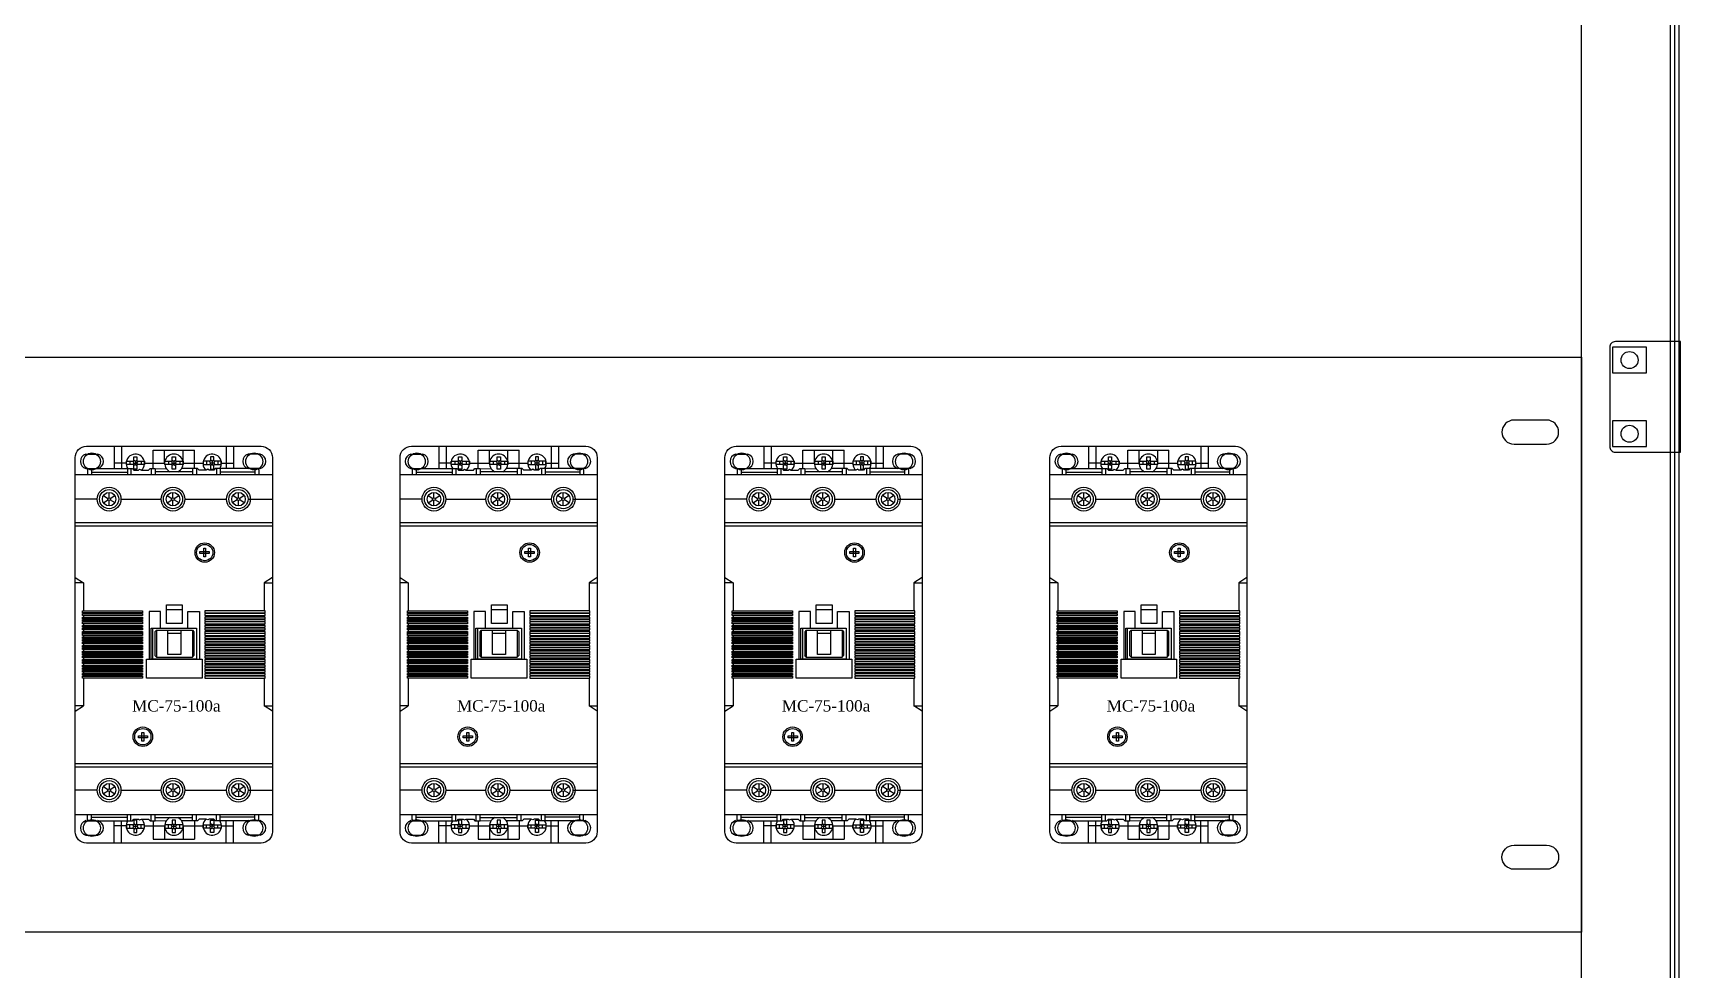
# Model space of a CAD drawing. Header units: millimetres. Extents: x 0 to 6523, y 0 to 4612.
# Drawn here: x 685 to 1274, y 2588 to 2918 of the extents above; entities that cross this region are included whole.
import ezdxf

# ---------------------------------------------------------------- set-up
doc = ezdxf.new("R2010")
doc.units = ezdxf.units.MM
doc.layers.add('CNC', color=7, linetype='Continuous')
doc.styles.add('ss', font='romans.shx', dxfattribs={"height": 2.5, "bigfont": 'gsg1.shx'})

# ---------------------------------------------------------------- blocks, each defined once
blk = doc.blocks.new('MC 75a-100a AC')
at = {"color": 7}
for p, q in [((2324.74, 648.43), (2329, 648.43)), ((2334.69, 651.19), (2334.69, 643.3)), ((2337.26, 651.19), (2337.26, 643.3)), ((2348.5, 649.87), (2358.7, 649.87)), ((2348.5, 643.3), (2348.5, 649.87)), ((2352.54, 645.17), (2352.54, 649.87)), ((2358.7, 649.87), (2363.03, 649.87)), ((2359.05, 645.17), (2359.05, 649.87)), ((2363.03, 643.3), (2363.03, 649.87)), ((2374.26, 651.19), (2374.26, 643.3)), ((2376.83, 651.19), (2376.83, 643.3)), ((2386.29, 648.43), (2382.03, 648.43)), ((2324.74, 643.3), (2329, 643.3)), ((2325.68, 643.3), (2325.3, 642.98)), ((2325.3, 642.98), (2325.3, 641.17)), ((2326.3, 643.3), (2326.68, 642.98)), ((2326.68, 642.98), (2326.68, 641.17)), ((2326.68, 642.08), (2339.39, 642.08)), ((2329, 643.3), (2339.39, 643.3)), ((2338.95, 645.17), (2334.69, 645.17)), ((2339.39, 643.3), (2339.39, 641.17)), ((2339.39, 643.3), (2340.64, 643.3)), ((2340.27, 645.98), (2340.27, 644.72)), ((2340.64, 643.3), (2340.64, 641.17)), ((2340.64, 643.3), (2341.14, 643.3)), ((2341.14, 643.3), (2341.64, 642.73)), ((2341.64, 645.27), (2341.27, 644.72)), ((2341.33, 645.98), (2341.64, 645.27)), ((2341.64, 646.3), (2342.24, 645.98)), ((2341.64, 645.27), (2342.77, 645.27)), ((2342.24, 644.72), (2341.64, 644.36)), ((2341.64, 642.73), (2343.27, 642.73)), ((2342.24, 645.98), (2342.77, 646.3)), ((2342.24, 645.98), (2342.24, 644.72)), ((2342.24, 644.72), (2342.77, 644.42)), ((2342.77, 645.27), (2343.15, 645.98)), ((2342.77, 645.27), (2343.21, 644.72)), ((2343.27, 642.73), (2343.71, 643.05)), ((2343.71, 643.05), (2344.35, 642.72)), ((2344.27, 645.98), (2344.27, 644.72)), ((2344.35, 642.72), (2346.84, 642.73)), ((2345.46, 645.17), (2352.54, 645.17)), ((2346.84, 642.73), (2347.4, 643.3)), ((2347.4, 643.3), (2347.78, 643.3)), ((2347.78, 643.3), (2347.78, 641.17)), ((2347.78, 643.3), (2349.22, 643.3)), ((2349.22, 643.3), (2349.22, 641.17)), ((2349.22, 643.3), (2353.17, 643.24)), ((2349.22, 642.23), (2362.31, 642.23)), ((2353.85, 645.98), (2353.85, 644.72)), ((2355.23, 645.27), (2354.86, 644.72)), ((2354.92, 645.98), (2355.23, 645.27)), ((2355.23, 646.3), (2355.83, 645.98)), ((2355.23, 645.27), (2356.36, 645.27)), ((2355.83, 644.72), (2355.23, 644.36)), ((2355.83, 645.98), (2356.36, 646.3)), ((2355.83, 645.98), (2355.83, 644.72)), ((2355.83, 644.72), (2356.36, 644.42)), ((2356.36, 645.27), (2356.73, 645.98)), ((2356.36, 645.27), (2356.8, 644.72)), ((2357.86, 645.98), (2357.86, 644.72)), ((2362.31, 643.3), (2358.46, 643.31)), ((2359.05, 645.17), (2366.06, 645.17)), ((2363.75, 643.3), (2362.31, 643.3)), ((2362.31, 643.3), (2362.31, 641.17)), ((2364.12, 643.3), (2363.75, 643.3)), ((2363.75, 643.3), (2363.75, 641.17)), ((2363.75, 643.3), (2363.75, 641.17)), ((2364.69, 642.73), (2364.12, 643.3)), ((2367.18, 642.72), (2364.69, 642.73)), ((2367.82, 643.05), (2367.18, 642.72)), ((2367.25, 645.98), (2367.25, 644.72)), ((2368.25, 642.73), (2367.82, 643.05)), ((2369.88, 642.73), (2368.25, 642.73)), ((2368.75, 645.27), (2368.32, 644.72)), ((2368.75, 645.27), (2368.38, 645.98)), ((2369.28, 645.98), (2368.75, 646.3)), ((2369.88, 645.27), (2368.75, 645.27)), ((2369.28, 644.72), (2368.75, 644.42)), ((2369.88, 646.3), (2369.28, 645.98)), ((2369.28, 645.98), (2369.28, 644.72)), ((2369.28, 644.72), (2369.88, 644.36)), ((2370.19, 645.98), (2369.88, 645.27)), ((2369.88, 645.27), (2370.26, 644.72)), ((2370.38, 643.3), (2369.88, 642.73)), ((2370.88, 643.3), (2370.38, 643.3)), ((2372.14, 643.3), (2370.88, 643.3)), ((2370.88, 643.3), (2370.88, 641.17)), ((2371.26, 645.98), (2371.26, 644.72)), ((2372.14, 643.3), (2372.14, 641.17)), ((2382.03, 643.3), (2372.14, 643.3)), ((2384.35, 642.08), (2372.14, 642.08)), ((2372.57, 645.17), (2376.83, 645.17)), ((2386.29, 643.3), (2382.03, 643.3)), ((2384.72, 643.3), (2384.35, 642.98)), ((2384.35, 642.98), (2384.35, 641.17)), ((2385.35, 643.3), (2385.72, 642.98)), ((2385.72, 642.98), (2385.72, 641.17)), ((2320.98, 641.17), (2390.54, 641.17)), ((2328.75, 632.53), (2320.98, 632.53)), ((2330.91, 633.76), (2332.51, 632.79)), ((2330.92, 631.27), (2332.52, 632.26)), ((2332.94, 633.03), (2332.94, 634.91)), ((2332.94, 630.15), (2332.94, 632.03)), ((2333.37, 632.79), (2334.96, 633.79)), ((2333.37, 632.27), (2334.98, 631.29)), ((2337.14, 632.53), (2351.29, 632.53)), ((2353.45, 633.76), (2355.05, 632.79)), ((2353.46, 631.27), (2355.06, 632.26)), ((2355.48, 633.03), (2355.48, 634.91)), ((2355.48, 630.15), (2355.48, 632.03)), ((2355.91, 632.79), (2357.5, 633.79)), ((2355.91, 632.27), (2357.52, 631.29)), ((2359.68, 632.53), (2374.39, 632.53)), ((2378.16, 632.27), (2376.55, 631.29)), ((2378.16, 632.79), (2376.57, 633.79)), ((2378.58, 633.03), (2378.58, 634.91)), ((2378.58, 630.15), (2378.58, 632.03)), ((2380.62, 633.76), (2379.01, 632.79)), ((2380.6, 631.27), (2379.01, 632.26)), ((2382.28, 632.53), (2390.54, 632.53)), ((2320.98, 624.32), (2390.54, 624.32)), ((2320.98, 623.07), (2390.54, 623.07)), ((2320.98, 604.92), (2323.86, 603.04)), ((2323.86, 603.04), (2320.98, 603.04)), ((2323.86, 603.04), (2323.86, 593.08)), ((2390.54, 604.92), (2387.66, 603.04)), ((2387.66, 603.04), (2387.66, 593.08)), ((2387.66, 603.04), (2390.54, 603.04)), ((2323.86, 592.46), (2323.86, 592.14)), ((2323.86, 591.52), (2323.86, 590.89)), ((2323.86, 590.26), (2323.86, 590.08)), ((2323.86, 589.45), (2323.86, 589.2)), ((2351.13, 592.89), (2347.06, 592.89)), ((2347.06, 592.89), (2347.06, 576.05)), ((2351.13, 586.95), (2351.13, 592.89)), ((2353.2, 593.58), (2358.77, 593.58)), ((2360.71, 586.95), (2360.71, 592.89)), ((2360.71, 592.89), (2364.78, 592.89)), ((2364.78, 592.89), (2364.78, 576.05)), ((2387.66, 592.46), (2387.66, 592.14)), ((2387.66, 591.52), (2387.66, 590.89)), ((2387.66, 590.26), (2387.66, 590.08)), ((2387.66, 589.45), (2387.66, 589.2)), ((2323.86, 588.57), (2323.86, 587.95)), ((2323.86, 587.32), (2323.86, 587.01)), ((2323.86, 586.38), (2323.86, 585.88)), ((2323.86, 585.25), (2323.86, 585.07)), ((2323.86, 584.44), (2323.86, 583.94)), ((2323.86, 583.31), (2323.86, 583)), ((2348.31, 586.95), (2348.31, 576.05)), ((2349.63, 586.26), (2349.13, 585.69)), ((2349.13, 585.69), (2349.13, 577.3)), ((2349.63, 586.26), (2362.34, 586.26)), ((2349.63, 586.26), (2349.63, 576.74)), ((2353.63, 585.25), (2358.2, 585.25)), ((2362.34, 586.26), (2362.34, 576.74)), ((2362.34, 586.26), (2362.84, 585.69)), ((2362.84, 585.69), (2362.84, 577.3)), ((2387.66, 588.57), (2387.66, 587.95)), ((2387.66, 587.32), (2387.66, 587.01)), ((2387.66, 586.38), (2387.66, 585.88)), ((2387.66, 585.25), (2387.66, 585.07)), ((2387.66, 584.44), (2387.66, 583.94)), ((2387.66, 583.31), (2387.66, 583)), ((2323.86, 582.37), (2323.86, 582.12)), ((2323.86, 581.5), (2323.86, 580.93)), ((2323.86, 580.31), (2323.86, 580.06)), ((2323.86, 579.43), (2323.86, 578.93)), ((2323.86, 578.31), (2323.86, 578.05)), ((2323.86, 577.43), (2323.86, 577.12)), ((2349.63, 576.74), (2349.13, 577.3)), ((2362.34, 576.74), (2362.84, 577.3)), ((2387.66, 582.37), (2387.66, 582.12)), ((2387.66, 581.5), (2387.66, 580.93)), ((2387.66, 580.31), (2387.66, 580.06)), ((2387.66, 579.43), (2387.66, 578.93)), ((2387.66, 578.31), (2387.66, 578.05)), ((2387.66, 577.43), (2387.66, 577.12)), ((2323.86, 576.49), (2323.86, 575.99)), ((2323.86, 575.36), (2323.86, 575.11)), ((2323.86, 574.49), (2323.86, 573.98)), ((2323.86, 573.36), (2323.86, 573.05)), ((2323.86, 572.42), (2323.86, 572.04)), ((2323.86, 571.42), (2323.86, 571.04)), ((2349.63, 576.74), (2362.34, 576.74)), ((2387.66, 576.49), (2387.66, 575.99)), ((2387.66, 575.36), (2387.66, 575.11)), ((2387.66, 574.49), (2387.66, 573.98)), ((2387.66, 573.36), (2387.66, 573.05)), ((2387.66, 572.42), (2387.66, 572.04)), ((2387.66, 571.42), (2387.66, 571.04)), ((2323.86, 570.42), (2323.86, 570.04)), ((2323.86, 569.41), (2323.86, 559.58)), ((2387.66, 570.42), (2387.66, 570.04)), ((2387.66, 569.41), (2387.66, 559.58)), ((2320.98, 557.71), (2323.86, 559.58)), ((2323.86, 559.58), (2320.98, 559.58)), ((2390.54, 557.71), (2387.66, 559.58)), ((2387.66, 559.58), (2390.54, 559.58)), ((2320.98, 539.3), (2390.54, 539.3)), ((2320.98, 538.05), (2390.54, 538.05)), ((2330.92, 531.1), (2332.52, 530.11)), ((2332.94, 532.22), (2332.94, 530.34)), ((2333.37, 530.1), (2334.98, 531.08)), ((2353.46, 531.1), (2355.06, 530.11)), ((2355.48, 532.22), (2355.48, 530.34)), ((2355.91, 530.1), (2357.52, 531.08)), ((2378.16, 530.1), (2376.55, 531.08)), ((2378.58, 532.22), (2378.58, 530.34)), ((2380.6, 531.1), (2379.01, 530.11)), ((2328.75, 529.84), (2320.98, 529.84)), ((2330.91, 528.61), (2332.51, 529.58)), ((2332.94, 529.34), (2332.94, 527.46)), ((2333.37, 529.58), (2334.96, 528.58)), ((2337.14, 529.84), (2351.29, 529.84)), ((2353.45, 528.61), (2355.05, 529.58)), ((2355.48, 529.34), (2355.48, 527.46)), ((2355.91, 529.58), (2357.5, 528.58)), ((2359.68, 529.84), (2374.39, 529.84)), ((2378.16, 529.58), (2376.57, 528.58)), ((2378.58, 529.34), (2378.58, 527.46)), ((2380.62, 528.61), (2379.01, 529.58)), ((2382.28, 529.84), (2390.54, 529.84)), ((2320.98, 521.2), (2390.54, 521.2)), ((2324.74, 519.07), (2329, 519.07)), ((2325.3, 519.39), (2325.3, 521.2)), ((2325.68, 519.07), (2325.3, 519.39)), ((2326.3, 519.07), (2326.68, 519.39)), ((2326.68, 519.39), (2326.68, 521.2)), ((2326.68, 520.3), (2339.39, 520.3)), ((2329, 519.07), (2339.39, 519.07)), ((2334.69, 511.19), (2334.69, 519.07)), ((2337.26, 511.19), (2337.26, 519.07)), ((2339.39, 519.07), (2339.39, 521.2)), ((2339.39, 519.07), (2340.64, 519.07)), ((2340.64, 519.07), (2340.64, 521.2)), ((2340.64, 519.07), (2341.14, 519.07)), ((2341.14, 519.07), (2341.64, 519.64)), ((2341.64, 519.64), (2343.27, 519.64)), ((2343.27, 519.64), (2343.71, 519.32)), ((2343.71, 519.32), (2344.35, 519.65)), ((2344.35, 519.65), (2346.84, 519.64)), ((2346.84, 519.64), (2347.4, 519.07)), ((2347.4, 519.07), (2347.78, 519.07)), ((2347.78, 519.07), (2347.78, 521.2)), ((2347.78, 519.07), (2349.22, 519.07)), ((2348.5, 519.07), (2348.5, 512.5)), ((2349.22, 519.07), (2349.22, 521.2)), ((2349.22, 520.14), (2362.31, 520.14)), ((2349.22, 519.07), (2353.17, 519.13)), ((2362.31, 519.07), (2358.46, 519.06)), ((2362.31, 519.07), (2362.31, 521.2)), ((2363.75, 519.07), (2362.31, 519.07)), ((2363.03, 519.07), (2363.03, 512.5)), ((2363.75, 519.07), (2363.75, 521.2)), ((2363.75, 519.07), (2363.75, 521.2)), ((2364.12, 519.07), (2363.75, 519.07)), ((2364.69, 519.64), (2364.12, 519.07)), ((2367.18, 519.65), (2364.69, 519.64)), ((2367.82, 519.32), (2367.18, 519.65)), ((2368.25, 519.64), (2367.82, 519.32)), ((2369.88, 519.64), (2368.25, 519.64)), ((2370.38, 519.07), (2369.88, 519.64)), ((2370.88, 519.07), (2370.38, 519.07)), ((2370.88, 519.07), (2370.88, 521.2)), ((2372.14, 519.07), (2370.88, 519.07)), ((2372.14, 519.07), (2372.14, 521.2)), ((2384.35, 520.3), (2372.14, 520.3)), ((2382.03, 519.07), (2372.14, 519.07)), ((2374.26, 511.19), (2374.26, 519.07)), ((2376.83, 511.19), (2376.83, 519.07)), ((2386.29, 519.07), (2382.03, 519.07)), ((2384.35, 519.39), (2384.35, 521.2)), ((2384.72, 519.07), (2384.35, 519.39)), ((2385.35, 519.07), (2385.72, 519.39)), ((2385.72, 519.39), (2385.72, 521.2)), ((2324.74, 513.94), (2329, 513.94)), ((2338.95, 517.2), (2334.69, 517.2)), ((2340.27, 516.39), (2340.27, 517.65)), ((2341.64, 517.1), (2341.27, 517.65)), ((2341.33, 516.39), (2341.64, 517.1)), ((2342.24, 517.65), (2341.64, 518.01)), ((2341.64, 517.1), (2342.77, 517.1)), ((2341.64, 516.07), (2342.24, 516.39)), ((2342.24, 517.65), (2342.77, 517.95)), ((2342.24, 516.39), (2342.24, 517.65)), ((2342.24, 516.39), (2342.77, 516.07)), ((2342.77, 517.1), (2343.21, 517.65)), ((2342.77, 517.1), (2343.15, 516.39)), ((2344.27, 516.39), (2344.27, 517.65)), ((2345.46, 517.2), (2352.54, 517.2)), ((2348.5, 512.5), (2358.7, 512.5)), ((2352.54, 517.2), (2352.54, 512.5)), ((2353.85, 516.39), (2353.85, 517.65)), ((2355.23, 517.1), (2354.86, 517.65)), ((2354.92, 516.39), (2355.23, 517.1)), ((2355.83, 517.65), (2355.23, 518.01)), ((2355.23, 517.1), (2356.36, 517.1)), ((2355.23, 516.07), (2355.83, 516.39)), ((2355.83, 517.65), (2356.36, 517.95)), ((2355.83, 516.39), (2355.83, 517.65)), ((2355.83, 516.39), (2356.36, 516.07)), ((2356.36, 517.1), (2356.8, 517.65)), ((2356.36, 517.1), (2356.73, 516.39)), ((2357.86, 516.39), (2357.86, 517.65)), ((2358.7, 512.5), (2363.03, 512.5)), ((2359.05, 517.2), (2359.05, 512.5)), ((2359.05, 517.2), (2366.06, 517.2)), ((2367.25, 516.39), (2367.25, 517.65)), ((2368.75, 517.1), (2368.32, 517.65)), ((2368.75, 517.1), (2368.38, 516.39)), ((2369.28, 517.65), (2368.75, 517.95)), ((2369.88, 517.1), (2368.75, 517.1)), ((2369.28, 516.39), (2368.75, 516.07)), ((2369.28, 517.65), (2369.88, 518.01)), ((2369.28, 516.39), (2369.28, 517.65)), ((2369.88, 516.07), (2369.28, 516.39)), ((2369.88, 517.1), (2370.26, 517.65)), ((2370.19, 516.39), (2369.88, 517.1)), ((2371.26, 516.39), (2371.26, 517.65)), ((2372.57, 517.2), (2376.83, 517.2)), ((2386.29, 513.94), (2382.03, 513.94))]:
    blk.add_line(p, q, dxfattribs=at)
blk.add_lwpolyline([(2324.98, 651.19), (2386.54, 651.19, -0.414214), (2390.54, 647.19), (2390.54, 515.19, -0.414214), (2386.54, 511.19), (2324.98, 511.19, -0.414214), (2320.98, 515.19), (2320.98, 647.19, -0.414214)], format="xyb", close=True, dxfattribs=at)
for points in [[(2341.64, 644.72), (2339.05, 644.72), (2339.05, 645.98), (2341.64, 645.98)], [(2341.64, 645.98), (2341.64, 647.43), (2342.77, 647.43), (2342.77, 645.98)], [(2342.77, 644.72), (2342.77, 643.11), (2341.64, 643.11), (2341.64, 644.72)], [(2342.77, 645.98), (2345.43, 645.98), (2345.43, 644.72), (2342.77, 644.72)], [(2355.23, 644.72), (2352.64, 644.72), (2352.64, 645.98), (2355.23, 645.98)], [(2355.23, 645.98), (2355.23, 647.43), (2356.36, 647.43), (2356.36, 645.98)], [(2356.36, 644.72), (2356.36, 643.11), (2355.23, 643.11), (2355.23, 644.72)], [(2356.36, 645.98), (2359.02, 645.98), (2359.02, 644.72), (2356.36, 644.72)], [(2368.75, 645.98), (2366.09, 645.98), (2366.09, 644.72), (2368.75, 644.72)], [(2369.88, 645.98), (2369.88, 647.43), (2368.75, 647.43), (2368.75, 645.98)], [(2368.75, 644.72), (2368.75, 643.11), (2369.88, 643.11), (2369.88, 644.72)], [(2369.88, 644.72), (2372.47, 644.72), (2372.47, 645.98), (2369.88, 645.98)], [(2342.77, 517.65), (2342.77, 519.26), (2341.64, 519.26), (2341.64, 517.65)], [(2356.36, 517.65), (2356.36, 519.26), (2355.23, 519.26), (2355.23, 517.65)], [(2368.75, 517.65), (2368.75, 519.26), (2369.88, 519.26), (2369.88, 517.65)], [(2341.64, 517.65), (2339.05, 517.65), (2339.05, 516.39), (2341.64, 516.39)], [(2341.64, 516.39), (2341.64, 514.94), (2342.77, 514.94), (2342.77, 516.39)], [(2342.77, 516.39), (2345.43, 516.39), (2345.43, 517.65), (2342.77, 517.65)], [(2355.23, 517.65), (2352.64, 517.65), (2352.64, 516.39), (2355.23, 516.39)], [(2355.23, 516.39), (2355.23, 514.94), (2356.36, 514.94), (2356.36, 516.39)], [(2356.36, 516.39), (2359.02, 516.39), (2359.02, 517.65), (2356.36, 517.65)], [(2368.75, 516.39), (2366.09, 516.39), (2366.09, 517.65), (2368.75, 517.65)], [(2369.88, 516.39), (2369.88, 514.94), (2368.75, 514.94), (2368.75, 516.39)], [(2369.88, 517.65), (2372.47, 517.65), (2372.47, 516.39), (2369.88, 516.39)]]:
    blk.add_lwpolyline(points, dxfattribs=at)
for points in [[(2365, 614.06), (2368.25, 614.06), (2368.25, 613.37), (2365, 613.37)], [(2366.31, 615.25), (2367, 615.25), (2367, 612.18), (2366.31, 612.18)], [(2353.2, 595.27), (2358.77, 595.27), (2358.77, 588.7), (2353.2, 588.7)], [(2323.55, 593.08), (2344.77, 593.08), (2344.77, 592.46), (2323.55, 592.46)], [(2323.55, 592.14), (2344.77, 592.14), (2344.77, 591.52), (2323.55, 591.52)], [(2323.55, 590.89), (2344.77, 590.89), (2344.77, 590.26), (2323.55, 590.26)], [(2323.55, 590.08), (2344.77, 590.08), (2344.77, 589.45), (2323.55, 589.45)], [(2323.55, 589.2), (2344.77, 589.2), (2344.77, 588.57), (2323.55, 588.57)], [(2387.98, 593.08), (2366.75, 593.08), (2366.75, 592.46), (2387.98, 592.46)], [(2387.98, 592.14), (2366.75, 592.14), (2366.75, 591.52), (2387.98, 591.52)], [(2387.98, 590.89), (2366.75, 590.89), (2366.75, 590.26), (2387.98, 590.26)], [(2387.98, 590.08), (2366.75, 590.08), (2366.75, 589.45), (2387.98, 589.45)], [(2387.98, 589.2), (2366.75, 589.2), (2366.75, 588.57), (2387.98, 588.57)], [(2323.55, 587.95), (2344.77, 587.95), (2344.77, 587.32), (2323.55, 587.32)], [(2323.55, 587.01), (2344.77, 587.01), (2344.77, 586.38), (2323.55, 586.38)], [(2323.55, 585.88), (2344.77, 585.88), (2344.77, 585.25), (2323.55, 585.25)], [(2323.55, 585.07), (2344.77, 585.07), (2344.77, 584.44), (2323.55, 584.44)], [(2323.55, 583.94), (2344.77, 583.94), (2344.77, 583.31), (2323.55, 583.31)], [(2347.75, 586.95), (2363.78, 586.95), (2363.78, 576.05), (2347.75, 576.05)], [(2353.63, 586.26), (2358.2, 586.26), (2358.2, 577.74), (2353.63, 577.74)], [(2387.98, 587.95), (2366.75, 587.95), (2366.75, 587.32), (2387.98, 587.32)], [(2387.98, 587.01), (2366.75, 587.01), (2366.75, 586.38), (2387.98, 586.38)], [(2387.98, 585.88), (2366.75, 585.88), (2366.75, 585.25), (2387.98, 585.25)], [(2387.98, 585.07), (2366.75, 585.07), (2366.75, 584.44), (2387.98, 584.44)], [(2387.98, 583.94), (2366.75, 583.94), (2366.75, 583.31), (2387.98, 583.31)], [(2323.55, 583), (2344.77, 583), (2344.77, 582.37), (2323.55, 582.37)], [(2323.55, 582.12), (2344.77, 582.12), (2344.77, 581.5), (2323.55, 581.5)], [(2323.55, 580.93), (2344.77, 580.93), (2344.77, 580.31), (2323.55, 580.31)], [(2323.55, 580.06), (2344.77, 580.06), (2344.77, 579.43), (2323.55, 579.43)], [(2323.55, 578.93), (2344.77, 578.93), (2344.77, 578.31), (2323.55, 578.31)], [(2323.55, 578.05), (2344.77, 578.05), (2344.77, 577.43), (2323.55, 577.43)], [(2387.98, 583), (2366.75, 583), (2366.75, 582.37), (2387.98, 582.37)], [(2387.98, 582.12), (2366.75, 582.12), (2366.75, 581.5), (2387.98, 581.5)], [(2387.98, 580.93), (2366.75, 580.93), (2366.75, 580.31), (2387.98, 580.31)], [(2387.98, 580.06), (2366.75, 580.06), (2366.75, 579.43), (2387.98, 579.43)], [(2387.98, 578.93), (2366.75, 578.93), (2366.75, 578.31), (2387.98, 578.31)], [(2387.98, 578.05), (2366.75, 578.05), (2366.75, 577.43), (2387.98, 577.43)], [(2323.55, 577.12), (2344.77, 577.12), (2344.77, 576.49), (2323.55, 576.49)], [(2323.55, 575.99), (2344.77, 575.99), (2344.77, 575.36), (2323.55, 575.36)], [(2323.55, 575.11), (2344.77, 575.11), (2344.77, 574.49), (2323.55, 574.49)], [(2323.55, 573.98), (2344.77, 573.98), (2344.77, 573.36), (2323.55, 573.36)], [(2323.55, 573.05), (2344.77, 573.05), (2344.77, 572.42), (2323.55, 572.42)], [(2323.55, 572.04), (2344.77, 572.04), (2344.77, 571.42), (2323.55, 571.42)], [(2346.12, 576.05), (2365.72, 576.05), (2365.72, 569.35), (2346.12, 569.35)], [(2387.98, 577.12), (2366.75, 577.12), (2366.75, 576.49), (2387.98, 576.49)], [(2387.98, 575.99), (2366.75, 575.99), (2366.75, 575.36), (2387.98, 575.36)], [(2387.98, 575.11), (2366.75, 575.11), (2366.75, 574.49), (2387.98, 574.49)], [(2387.98, 573.98), (2366.75, 573.98), (2366.75, 573.36), (2387.98, 573.36)], [(2387.98, 573.05), (2366.75, 573.05), (2366.75, 572.42), (2387.98, 572.42)], [(2387.98, 572.04), (2366.75, 572.04), (2366.75, 571.42), (2387.98, 571.42)], [(2323.55, 571.04), (2344.77, 571.04), (2344.77, 570.42), (2323.55, 570.42)], [(2323.55, 570.04), (2344.77, 570.04), (2344.77, 569.41), (2323.55, 569.41)], [(2387.98, 571.04), (2366.75, 571.04), (2366.75, 570.42), (2387.98, 570.42)], [(2387.98, 570.04), (2366.75, 570.04), (2366.75, 569.41), (2387.98, 569.41)], [(2346.53, 548.31), (2343.27, 548.31), (2343.27, 549), (2346.53, 549)], [(2345.21, 547.12), (2344.52, 547.12), (2344.52, 550.19), (2345.21, 550.19)]]:
    blk.add_lwpolyline(points, close=True, dxfattribs=at)
for centre, radius in [((2332.94, 632.53), 4.19), ((2355.48, 632.53), 4.19), ((2378.58, 632.53), 4.19), ((2332.94, 632.53), 3.38), ((2332.94, 632.53), 2.38), ((2332.94, 632.53), 0.501), ((2355.48, 632.53), 3.38), ((2355.48, 632.53), 2.38), ((2355.48, 632.53), 0.501), ((2378.58, 632.53), 3.38), ((2378.58, 632.53), 2.38), ((2378.58, 632.53), 0.501), ((2366.69, 613.68), 3.44), ((2366.69, 613.68), 2.88), ((2344.84, 548.69), 3.44), ((2344.84, 548.69), 2.88), ((2332.94, 529.84), 4.19), ((2332.94, 529.84), 3.38), ((2332.94, 529.84), 2.38), ((2332.94, 529.84), 0.501), ((2355.48, 529.84), 4.19), ((2355.48, 529.84), 3.38), ((2355.48, 529.84), 2.38), ((2355.48, 529.84), 0.501), ((2378.58, 529.84), 4.19), ((2378.58, 529.84), 3.38), ((2378.58, 529.84), 2.38), ((2378.58, 529.84), 0.501)]:
    blk.add_circle(centre, radius, dxfattribs=at)
for centre, radius, start, end in [((2325.46, 645.86), 2.67, 105.62636, 254.37364), ((2328.28, 645.86), 2.67, 285.62636, 74.37364), ((2342.21, 645.17), 3.26, 311.08175, 215.23442), ((2355.79, 645.17), 3.26, 295.33168, 244.66832), ((2369.32, 645.17), 3.26, 324.76558, 228.91825), ((2382.75, 645.86), 2.67, 105.62636, 254.37364), ((2385.57, 645.86), 2.67, 285.62636, 74.37364), ((2325.46, 516.51), 2.67, 105.62636, 254.37364), ((2328.28, 516.51), 2.67, 285.62636, 74.37364), ((2342.21, 517.2), 3.26, 144.76558, 48.91825), ((2355.79, 517.2), 3.26, 115.33168, 64.66832), ((2369.32, 517.2), 3.26, 131.08175, 35.23442), ((2382.75, 516.51), 2.67, 105.62636, 254.37364), ((2385.57, 516.51), 2.67, 285.62636, 74.37364)]:
    blk.add_arc(centre, radius, start, end, dxfattribs=at)
at = {"color": 3, "insert": (2341.04, 561.59), "char_height": 4, "attachment_point": 1, "style": 'ss'}
blk.add_mtext_dynamic_manual_height_columns('{\\fTimes New Roman|b0|i0|c0|p18;MC-75-100a}', width=34.4628, gutter_width=12.5, heights=[0], dxfattribs=at)
blk = doc.blocks.new('HL044-1')
at = {"color": 1}
blk.add_lwpolyline([(2, 0), (25, 0), (25, 39), (2, 39, 0.414214), (0, 37), (0, 2, 0.414214)], format="xyb", close=True, dxfattribs=at)
for centre in [(7, 32.5), (7, 6.5)]:
    blk.add_circle(centre, 3, dxfattribs=at)
blk = doc.blocks.new('ovan8.5x20')
at = {"layer": 'CNC', "color": 2, "lineweight": -3}
for p, q in [((5.75, 4.25), (-5.75, 4.25)), ((-5.75, -4.25), (5.75, -4.25))]:
    blk.add_line(p, q, dxfattribs=at)
for centre, start, end in [((-5.75, 0), 90, 270), ((5.75, 0), 270, 90)]:
    blk.add_arc(centre, 4.25, start, end, dxfattribs=at)

msp = doc.modelspace()

# ---------------------------------------------------------------- linework, layer by layer
at = {"color": 7}
for points in [[(264.36, 2090.08), (1264.36, 2090.08), (1264.36, 4190.08), (264.36, 4190.08)], [(265.86, 2091.58), (1262.86, 2091.58), (1262.86, 4188.58), (265.86, 4188.58)], [(2164.36, 2090.08), (1264.36, 2090.08), (1264.36, 4190.08), (2164.36, 4190.08)], [(2162.86, 2091.58), (1265.86, 2091.58), (1265.86, 4188.58), (2162.86, 4188.58)]]:
    msp.add_lwpolyline(points, close=True, dxfattribs=at)
at = {"color": 46}
for points in [[(297.36, 2123.08), (1231.36, 2123.08), (1231.36, 4157.08), (297.36, 4157.08)], [(297.36, 2804.09), (1231.36, 2804.09), (1231.36, 2601.2), (297.36, 2601.2)]]:
    msp.add_lwpolyline(points, close=True, dxfattribs=at)
at = {"color": 2}
for points in [[(1242.36, 2798.58), (1254.36, 2798.58), (1254.36, 2807.58), (1242.36, 2807.58)], [(1242.36, 2772.58), (1254.36, 2772.58), (1254.36, 2781.58), (1242.36, 2781.58)]]:
    msp.add_lwpolyline(points, close=True, dxfattribs=at)
at = {"color": 2, "ltscale": 3}
for centre in [(705.84, 2767.31), (763.13, 2767.31), (820.46, 2767.31), (877.75, 2767.31), (935.09, 2767.31), (992.38, 2767.31), (1049.71, 2767.31), (1107, 2767.31), (705.84, 2637.96), (763.13, 2637.96), (820.46, 2637.96), (877.75, 2637.96), (935.09, 2637.96), (992.38, 2637.96), (1049.71, 2637.96), (1107, 2637.96)]:
    msp.add_circle(centre, 3, dxfattribs=at)

# ---------------------------------------------------------------- block references
at = {"color": 7}
msp.add_blockref('HL044-1', (1241.36, 2770.58), dxfattribs=at)
at = {"color": 2}
for p in [(-1621.03, 2121.47), (-1506.41, 2121.47), (-1391.78, 2121.47), (-1277.16, 2121.47)]:
    msp.add_blockref('MC 75a-100a AC', p, dxfattribs=at)
at = {"layer": 'CNC', "lineweight": -3}
msp.add_blockref('ovan8.5x20', (1213.36, 2777.65), dxfattribs=at)
at = {"layer": 'CNC', "lineweight": -3, "xscale": -1, "rotation": 180}
msp.add_blockref('ovan8.5x20', (1213.36, 2627.65), dxfattribs=at)

doc.saveas('drawing.dxf')
